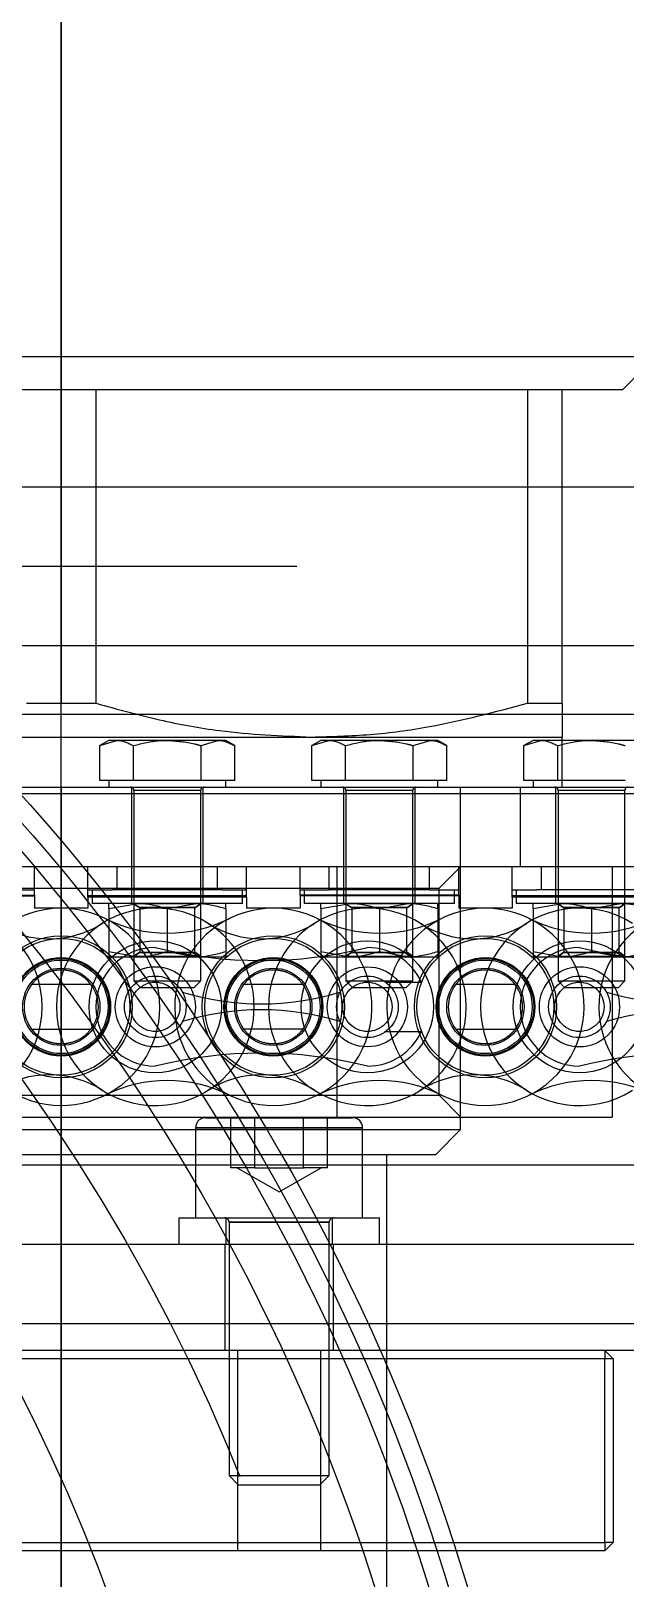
# Model space of a CAD drawing. Header units: metres. Extents: x 0 to 21025, y 0 to 14850.
# Drawn here: x 2177.1 to 2212.7, y 13221.3 to 13314 of the extents above; entities that cross this region are included whole.
import ezdxf

# ---------------------------------------------------------------- set-up
doc = ezdxf.new("R2010")
doc.units = ezdxf.units.M
doc.header["$LTSCALE"] = 25
doc.linetypes.add('DASHDOT', pattern=[25.4, 12.7, -6.35, 0, -6.35])
doc.linetypes.add('HIDDEN2', pattern=[4.7625, 3.175, -1.5875])
for name, color, linetype in [('SFU', 3, 'DASHDOT'), ('SL4', 4, 'Continuous'), ('ST1', 7, 'HIDDEN2')]:
    doc.layers.add(name, color=color, linetype=linetype)

msp = doc.modelspace()

# ---------------------------------------------------------------- linework, layer by layer
at = {"layer": 'SFU'}
for p, q in [((2178.949, 13167.984), (2178.949, 13489.484)), ((2178.949, 13318.284), (2178.949, 13294.484)), ((2178.949, 13294.484), (2178.949, 13318.284)), ((2143.349, 13294.484), (2178.949, 13294.484)), ((2178.949, 13294.484), (2178.949, 13292.484)), ((2178.949, 13294.484), (2214.549, 13294.484)), ((2178.949, 13292.484), (2178.949, 13294.484)), ((2212.549, 13292.484), (2214.549, 13294.484)), ((2178.949, 13292.484), (2145.349, 13292.484)), ((2212.549, 13292.484), (2178.949, 13292.484)), ((2178.949, 13286.681), (2178.949, 13292.484)), ((2178.949, 13292.484), (2178.949, 13273.704)), ((2181.038, 13286.681), (2181.038, 13292.484)), ((2206.86, 13292.484), (2206.86, 13286.681)), ((2208.949, 13286.681), (2208.949, 13292.484)), ((2178.949, 13273.704), (2178.949, 13286.681)), ((2181.038, 13273.704), (2181.038, 13286.681)), ((2206.86, 13286.681), (2206.86, 13273.704)), ((2208.949, 13273.704), (2208.949, 13286.681)), ((2176.86, 13273.704), (2178.949, 13273.704)), ((2178.949, 13271.684), (2178.949, 13273.704)), ((2178.949, 13273.704), (2181.038, 13273.704)), ((2206.86, 13273.704), (2208.949, 13273.704)), ((2163.949, 13271.684), (2178.949, 13271.684)), ((2178.949, 13271.684), (2193.949, 13271.684)), ((2178.949, 13268.684), (2178.949, 13271.684)), ((2181.258, 13271.171), (2182.268, 13271.484)), ((2181.799, 13271.484), (2181.258, 13271.171)), ((2181.258, 13269.084), (2181.258, 13271.171)), ((2182.268, 13271.484), (2181.799, 13271.484)), ((2185.299, 13271.484), (2182.268, 13271.484)), ((2183.278, 13269.084), (2183.278, 13271.171)), ((2188.33, 13271.484), (2185.299, 13271.484)), ((2187.32, 13271.171), (2188.33, 13271.484)), ((2187.32, 13269.084), (2187.32, 13271.171)), ((2188.799, 13271.484), (2188.33, 13271.484)), ((2189.341, 13271.171), (2188.799, 13271.484)), ((2189.341, 13269.084), (2189.341, 13271.171)), ((2193.949, 13271.684), (2208.949, 13271.684)), ((2193.958, 13271.171), (2194.968, 13271.484)), ((2194.499, 13271.484), (2193.958, 13271.171)), ((2193.958, 13269.084), (2193.958, 13271.171)), ((2194.968, 13271.484), (2194.499, 13271.484)), ((2197.999, 13271.484), (2194.968, 13271.484)), ((2195.978, 13269.084), (2195.978, 13271.171)), ((2201.03, 13271.484), (2197.999, 13271.484)), ((2200.02, 13271.171), (2201.03, 13271.484)), ((2200.02, 13269.084), (2200.02, 13271.171)), ((2201.499, 13271.484), (2201.03, 13271.484)), ((2202.041, 13271.171), (2201.499, 13271.484)), ((2202.041, 13269.084), (2202.041, 13271.171)), ((2206.658, 13271.171), (2207.668, 13271.484)), ((2207.199, 13271.484), (2206.658, 13271.171)), ((2206.658, 13269.084), (2206.658, 13271.171)), ((2207.668, 13271.484), (2207.199, 13271.484)), ((2210.699, 13271.484), (2207.668, 13271.484)), ((2208.678, 13269.084), (2208.678, 13271.171)), ((2208.949, 13268.684), (2208.949, 13271.684)), ((2213.73, 13271.484), (2210.699, 13271.484)), ((2125.089, 13268.684), (2232.809, 13268.684)), ((2178.949, 13268.684), (2178.949, 13248.163)), ((2182.268, 13269.084), (2181.258, 13269.084)), ((2181.799, 13269.084), (2181.799, 13268.684)), ((2183.278, 13269.084), (2182.268, 13269.084)), ((2183.149, 13268.684), (2183.149, 13263.921)), ((2185.299, 13269.084), (2183.278, 13269.084)), ((2187.299, 13268.484), (2183.299, 13268.484)), ((2183.299, 13268.484), (2183.299, 13257.074)), ((2187.32, 13269.084), (2185.299, 13269.084)), ((2187.299, 13257.074), (2187.299, 13268.484)), ((2188.33, 13269.084), (2187.32, 13269.084)), ((2187.449, 13263.921), (2187.449, 13268.684)), ((2189.341, 13269.084), (2188.33, 13269.084)), ((2188.799, 13268.684), (2188.799, 13269.084)), ((2194.968, 13269.084), (2193.958, 13269.084)), ((2194.499, 13269.084), (2194.499, 13268.684)), ((2195.978, 13269.084), (2194.968, 13269.084)), ((2195.849, 13268.684), (2195.849, 13263.921)), ((2197.999, 13269.084), (2195.978, 13269.084)), ((2199.999, 13268.484), (2195.999, 13268.484)), ((2195.999, 13268.484), (2195.999, 13257.074)), ((2200.02, 13269.084), (2197.999, 13269.084)), ((2199.999, 13257.074), (2199.999, 13268.484)), ((2201.03, 13269.084), (2200.02, 13269.084)), ((2200.149, 13263.921), (2200.149, 13268.684)), ((2202.041, 13269.084), (2201.03, 13269.084)), ((2201.499, 13268.684), (2201.499, 13269.084)), ((2202.851, 13248.163), (2202.851, 13268.684)), ((2206.449, 13263.921), (2206.449, 13268.684)), ((2207.668, 13269.084), (2206.658, 13269.084)), ((2207.199, 13269.084), (2207.199, 13268.684)), ((2208.678, 13269.084), (2207.668, 13269.084)), ((2208.549, 13268.684), (2208.549, 13263.921)), ((2210.699, 13269.084), (2208.678, 13269.084)), ((2212.699, 13268.484), (2208.699, 13268.484)), ((2208.699, 13268.484), (2208.699, 13257.074)), ((2212.72, 13269.084), (2210.699, 13269.084)), ((2212.699, 13257.074), (2212.699, 13268.484)), ((2125.089, 13263.921), (2232.809, 13263.921)), ((2177.349, 13262.521), (2177.349, 13263.921)), ((2180.549, 13262.521), (2180.549, 13263.921)), ((2182.299, 13262.521), (2182.299, 13263.921)), ((2183.149, 13263.921), (2183.149, 13262.521)), ((2187.449, 13262.521), (2187.449, 13263.921)), ((2188.299, 13262.521), (2188.299, 13263.921)), ((2190.049, 13262.521), (2190.049, 13263.921)), ((2193.249, 13262.521), (2193.249, 13263.921)), ((2194.999, 13262.521), (2194.999, 13263.921)), ((2195.447, 13263.921), (2195.447, 13248.921)), ((2195.849, 13263.921), (2195.849, 13262.521)), ((2200.149, 13262.521), (2200.149, 13263.921)), ((2200.999, 13262.521), (2200.999, 13263.921)), ((2201.574, 13262.62), (2202.876, 13263.921)), ((2202.749, 13262.521), (2202.749, 13263.921)), ((2205.949, 13262.521), (2205.949, 13263.921)), ((2207.699, 13262.521), (2207.699, 13263.921)), ((2208.549, 13263.921), (2208.549, 13262.521)), ((2211.945, 13263.921), (2211.945, 13248.921)), ((2156.324, 13262.62), (2201.574, 13262.62)), ((2167.849, 13262.209), (2177.349, 13262.209)), ((2167.849, 13262.171), (2177.349, 13262.171)), ((2175.599, 13262.521), (2177.349, 13262.521)), ((2177.349, 13262.209), (2177.349, 13262.521)), ((2177.349, 13262.209), (2177.349, 13261.426)), ((2180.549, 13262.521), (2182.015, 13262.521)), ((2180.549, 13262.084), (2180.549, 13262.521)), ((2190.049, 13262.171), (2180.549, 13262.171)), ((2190.049, 13262.084), (2180.549, 13262.084)), ((2180.549, 13262.084), (2180.549, 13261.426)), ((2180.799, 13262.521), (2180.799, 13261.721)), ((2188.583, 13262.521), (2182.015, 13262.521)), ((2183.149, 13262.521), (2183.149, 13261.721)), ((2187.449, 13261.721), (2187.449, 13262.521)), ((2188.583, 13262.521), (2190.049, 13262.521)), ((2189.799, 13261.721), (2189.799, 13262.521)), ((2190.049, 13262.084), (2190.049, 13262.521)), ((2190.049, 13262.084), (2190.049, 13261.426)), ((2193.249, 13262.521), (2194.999, 13262.521)), ((2193.249, 13262.209), (2193.249, 13262.521)), ((2202.749, 13262.209), (2193.249, 13262.209)), ((2193.249, 13262.209), (2193.249, 13261.426)), ((2202.749, 13262.171), (2193.249, 13262.171)), ((2193.499, 13262.521), (2193.499, 13261.721)), ((2200.999, 13262.521), (2194.999, 13262.521)), ((2195.849, 13262.521), (2195.849, 13261.721)), ((2200.149, 13261.721), (2200.149, 13262.521)), ((2200.999, 13262.521), (2202.749, 13262.521)), ((2201.574, 13250.223), (2201.574, 13262.62)), ((2202.499, 13261.721), (2202.499, 13262.521)), ((2202.749, 13262.209), (2202.749, 13262.521)), ((2202.749, 13262.209), (2202.749, 13261.426)), ((2205.949, 13262.521), (2207.415, 13262.521)), ((2205.949, 13262.084), (2205.949, 13262.521)), ((2215.449, 13262.171), (2205.949, 13262.171)), ((2215.449, 13262.084), (2205.949, 13262.084)), ((2205.949, 13262.084), (2205.949, 13261.426)), ((2206.199, 13262.521), (2206.199, 13261.721)), ((2213.983, 13262.521), (2207.415, 13262.521)), ((2208.549, 13262.521), (2208.549, 13261.721)), ((2178.949, 13261.426), (2177.349, 13261.426)), ((2180.549, 13261.426), (2178.949, 13261.426)), ((2189.799, 13261.721), (2180.799, 13261.721)), ((2181.799, 13261.409), (2183.549, 13261.721)), ((2181.799, 13261.409), (2181.799, 13258.834)), ((2183.299, 13261.721), (2183.299, 13261.696)), ((2183.299, 13261.721), (2183.649, 13261.476)), ((2187.299, 13261.696), (2183.299, 13261.696)), ((2183.299, 13261.696), (2183.649, 13261.451)), ((2186.949, 13261.476), (2183.649, 13261.476)), ((2183.649, 13261.476), (2183.649, 13261.451)), ((2186.949, 13261.451), (2183.649, 13261.451)), ((2183.649, 13261.451), (2183.649, 13258.766)), ((2185.299, 13261.409), (2187.049, 13261.721)), ((2185.299, 13261.409), (2185.299, 13258.834)), ((2186.949, 13261.476), (2187.299, 13261.721)), ((2186.949, 13261.451), (2187.299, 13261.696)), ((2186.949, 13261.451), (2186.949, 13261.476)), ((2186.949, 13258.766), (2186.949, 13261.451)), ((2187.299, 13261.696), (2187.299, 13261.721)), ((2188.799, 13261.409), (2188.799, 13258.834)), ((2191.649, 13261.426), (2190.049, 13261.426)), ((2193.249, 13261.426), (2191.649, 13261.426)), ((2202.499, 13261.721), (2193.499, 13261.721)), ((2194.499, 13261.409), (2196.249, 13261.721)), ((2194.499, 13261.409), (2194.499, 13258.834)), ((2195.999, 13261.721), (2196.349, 13261.476)), ((2195.999, 13261.721), (2195.999, 13261.696)), ((2199.999, 13261.696), (2195.999, 13261.696)), ((2195.999, 13261.696), (2196.349, 13261.451)), ((2199.649, 13261.476), (2196.349, 13261.476)), ((2196.349, 13261.476), (2196.349, 13261.451)), ((2199.649, 13261.451), (2196.349, 13261.451)), ((2196.349, 13261.451), (2196.349, 13258.766)), ((2197.999, 13261.409), (2199.749, 13261.721)), ((2197.999, 13261.409), (2197.999, 13258.834)), ((2199.649, 13261.476), (2199.999, 13261.721)), ((2199.649, 13261.451), (2199.999, 13261.696)), ((2199.649, 13261.451), (2199.649, 13261.476)), ((2199.649, 13258.766), (2199.649, 13261.451)), ((2199.999, 13261.696), (2199.999, 13261.721)), ((2201.499, 13261.409), (2201.499, 13258.834)), ((2204.349, 13261.426), (2202.749, 13261.426)), ((2205.949, 13261.426), (2204.349, 13261.426)), ((2215.199, 13261.721), (2206.199, 13261.721)), ((2207.199, 13261.409), (2208.949, 13261.721)), ((2207.199, 13261.409), (2207.199, 13258.834)), ((2208.699, 13261.721), (2208.699, 13261.696)), ((2208.699, 13261.721), (2209.049, 13261.476)), ((2212.699, 13261.696), (2208.699, 13261.696)), ((2208.699, 13261.696), (2209.049, 13261.451)), ((2212.349, 13261.476), (2209.049, 13261.476)), ((2209.049, 13261.476), (2209.049, 13261.451)), ((2212.349, 13261.451), (2209.049, 13261.451)), ((2209.049, 13261.451), (2209.049, 13258.766)), ((2210.699, 13261.409), (2212.449, 13261.721)), ((2210.699, 13261.409), (2210.699, 13258.834)), ((2212.349, 13261.476), (2212.699, 13261.721)), ((2212.349, 13261.451), (2212.699, 13261.696)), ((2212.349, 13261.451), (2212.349, 13261.476)), ((2212.349, 13258.766), (2212.349, 13261.451)), ((2212.699, 13261.696), (2212.699, 13261.721)), ((2181.799, 13258.834), (2183.549, 13258.521)), ((2181.799, 13258.521), (2183.549, 13258.521)), ((2183.649, 13258.792), (2183.299, 13258.547)), ((2183.649, 13258.766), (2183.299, 13258.521)), ((2183.299, 13258.547), (2187.299, 13258.547)), ((2183.549, 13258.521), (2187.049, 13258.521)), ((2183.649, 13258.792), (2186.949, 13258.792)), ((2183.649, 13258.766), (2186.949, 13258.766)), ((2185.299, 13258.834), (2187.049, 13258.521)), ((2187.299, 13258.547), (2186.949, 13258.792)), ((2187.299, 13258.521), (2186.949, 13258.766)), ((2187.049, 13258.521), (2188.799, 13258.521)), ((2194.499, 13258.834), (2196.249, 13258.521)), ((2194.499, 13258.521), (2196.249, 13258.521)), ((2196.349, 13258.792), (2195.999, 13258.547)), ((2196.349, 13258.766), (2195.999, 13258.521)), ((2195.999, 13258.547), (2199.999, 13258.547)), ((2196.249, 13258.521), (2199.749, 13258.521)), ((2196.349, 13258.792), (2199.649, 13258.792)), ((2196.349, 13258.766), (2199.649, 13258.766)), ((2197.999, 13258.834), (2199.749, 13258.521)), ((2199.999, 13258.547), (2199.649, 13258.792)), ((2199.999, 13258.521), (2199.649, 13258.766)), ((2199.749, 13258.521), (2201.499, 13258.521)), ((2207.199, 13258.834), (2208.949, 13258.521)), ((2207.199, 13258.521), (2208.949, 13258.521)), ((2209.049, 13258.792), (2208.699, 13258.547)), ((2209.049, 13258.766), (2208.699, 13258.521)), ((2208.699, 13258.547), (2212.699, 13258.547)), ((2208.949, 13258.521), (2212.449, 13258.521)), ((2209.049, 13258.792), (2212.349, 13258.792)), ((2209.049, 13258.766), (2212.349, 13258.766)), ((2210.699, 13258.834), (2212.449, 13258.521)), ((2212.699, 13258.547), (2212.349, 13258.792)), ((2212.699, 13258.521), (2212.349, 13258.766)), ((2212.449, 13258.521), (2214.199, 13258.521)), ((2177.259, 13256.968), (2177.169, 13256.856)), ((2180.729, 13256.856), (2177.169, 13256.856)), ((2180.729, 13256.856), (2180.556, 13257.061)), ((2183.299, 13257.074), (2187.299, 13257.074)), ((2183.299, 13257.074), (2183.689, 13256.684)), ((2183.689, 13256.684), (2186.909, 13256.684)), ((2186.909, 13256.684), (2187.299, 13257.074)), ((2193.429, 13256.856), (2189.869, 13256.856)), ((2195.999, 13257.074), (2199.999, 13257.074)), ((2195.999, 13257.074), (2196.389, 13256.684)), ((2196.389, 13256.684), (2199.609, 13256.684)), ((2199.609, 13256.684), (2199.999, 13257.074)), ((2202.659, 13256.968), (2202.569, 13256.856)), ((2206.129, 13256.856), (2202.569, 13256.856)), ((2206.129, 13256.856), (2205.956, 13257.061)), ((2208.699, 13257.074), (2212.699, 13257.074)), ((2208.699, 13257.074), (2209.089, 13256.684)), ((2209.089, 13256.684), (2212.309, 13256.684)), ((2212.309, 13256.684), (2212.699, 13257.074)), ((2177.169, 13254.186), (2180.729, 13254.186)), ((2193.429, 13254.186), (2189.869, 13254.186)), ((2189.959, 13254.074), (2189.869, 13254.186)), ((2193.429, 13254.186), (2193.256, 13253.982)), ((2202.569, 13254.186), (2206.129, 13254.186)), ((2156.324, 13250.223), (2201.574, 13250.223)), ((2202.876, 13248.921), (2201.574, 13250.223)), ((2162.451, 13248.921), (2195.447, 13248.921)), ((2195.447, 13248.921), (2211.945, 13248.921)), ((2155.048, 13248.163), (2178.949, 13248.163)), ((2178.949, 13248.163), (2178.949, 13246.684)), ((2178.949, 13248.163), (2202.851, 13248.163)), ((2201.372, 13246.684), (2202.851, 13248.163)), ((2156.527, 13246.684), (2178.949, 13246.684)), ((2178.949, 13246.684), (2201.372, 13246.684)), ((2178.949, 13246.684), (2178.949, 13183.984)), ((2198.449, 13183.984), (2198.449, 13246.684))]:
    msp.add_line(p, q, dxfattribs=at)
at = {"layer": 'SFU', "flags": 128}
for points in [[(2189.869, 13256.856), (2190.076, 13257.095), (2190.186, 13257.197)], [(2177.169, 13254.186), (2177.376, 13253.948), (2177.486, 13253.845)], [(2202.569, 13254.186), (2202.776, 13253.948), (2202.886, 13253.845)]]:
    msp.add_lwpolyline(points, dxfattribs=at)
at = {"layer": 'SFU'}
for centre, radius in [((2178.949, 13255.521), 4.255), ((2178.949, 13255.521), 4.1), ((2178.949, 13255.521), 4.1), ((2178.949, 13255.521), 4.1), ((2178.949, 13255.521), 4.1), ((2191.649, 13255.521), 4.255), ((2191.649, 13255.521), 4.1), ((2191.649, 13255.521), 4.1), ((2191.649, 13255.521), 4.1), ((2191.649, 13255.521), 4.1), ((2204.349, 13255.521), 4.255), ((2204.349, 13255.521), 4.1), ((2204.349, 13255.521), 4.1), ((2204.349, 13255.521), 4.1), ((2204.349, 13255.521), 4.1), ((2178.949, 13255.521), 2.955), ((2178.949, 13255.521), 2.892), ((2178.949, 13255.521), 2.803), ((2191.649, 13255.521), 2.955), ((2191.649, 13255.521), 2.893), ((2191.649, 13255.521), 2.803), ((2204.349, 13255.521), 2.955), ((2204.349, 13255.521), 2.892), ((2204.349, 13255.521), 2.803), ((2178.949, 13255.521), 2.314), ((2191.649, 13255.521), 2.314), ((2204.349, 13255.521), 2.314)]:
    msp.add_circle(centre, radius, dxfattribs=at)
for centre, radius, start, end in [((2183.099, 13268.484), 0.2, 0, 90), ((2187.499, 13268.484), 0.2, 90, 180), ((2195.799, 13268.484), 0.2, 0, 90), ((2200.199, 13268.484), 0.2, 90, 180), ((2208.499, 13268.484), 0.2, 0, 90), ((2212.899, 13268.484), 0.2, 90, 180), ((2178.949, 13255.521), 5.905, 90, 243.64084), ((2178.949, 13255.521), 5.905, 243.64084, 90), ((2185.299, 13268.336), 8.397, 243.64084, 296.35916), ((2191.649, 13255.521), 5.905, 90, 296.35916), ((2191.649, 13255.521), 5.905, 296.35916, 90), ((2197.999, 13268.336), 8.397, 243.64084, 296.35916), ((2204.349, 13255.521), 5.905, 90, 243.64084), ((2204.349, 13255.521), 5.905, 243.64084, 90), ((2210.699, 13268.336), 8.397, 243.64084, 296.35916), ((2217.049, 13255.521), 5.905, 90, 296.35916), ((2178.949, 13255.521), 2.225, 143.1301, 216.8699), ((2178.949, 13255.521), 2.225, 323.1301, 36.8699), ((2191.649, 13255.521), 2.225, 143.1301, 216.8699), ((2191.649, 13255.521), 2.225, 323.1301, 36.8699), ((2204.349, 13255.521), 2.225, 143.1301, 216.8699), ((2204.349, 13255.521), 2.225, 323.1301, 36.8699), ((2185.299, 13242.706), 8.397, 63.64084, 116.35916), ((2197.999, 13242.706), 8.397, 63.64084, 116.35916), ((2210.699, 13242.706), 8.397, 63.64084, 116.35916)]:
    msp.add_arc(centre, radius, start, end, dxfattribs=at)
for points, knots in [([(2181.038, 13273.704), (2182.299, 13273.357), (2184.743, 13272.684), (2189.049, 13271.886), (2192.107, 13271.76), (2193.949, 13271.684)], [0, 0, 0, 0, 0.297736, 0.577022, 1, 1, 1, 1]), ([(2193.949, 13271.684), (2195.117, 13271.715), (2197.473, 13271.779), (2201.805, 13272.361), (2204.912, 13273.187), (2206.86, 13273.704)], [0, 0, 0, 0, 0.2683282, 0.5411378, 1, 1, 1, 1]), ([(2208.949, 13273.704), (2208.949, 13273.357), (2208.949, 13272.684), (2208.949, 13271.886), (2208.949, 13271.76), (2208.949, 13271.684)], [0, 0, 0, 0, 0.297736, 0.577022, 1, 1, 1, 1]), ([(2182.268, 13271.484), (2182.292, 13271.483), (2182.633, 13271.479), (2182.968, 13271.319), (2183.278, 13271.171)], [0, 0, 0, 0, 0.070174, 1, 1, 1, 1]), ([(2183.278, 13271.171), (2183.797, 13271.3), (2184.464, 13271.466), (2185.147, 13271.481), (2185.299, 13271.484)], [0, 0, 0, 0, 0.778131, 1, 1, 1, 1]), ([(2185.299, 13271.484), (2185.848, 13271.443), (2186.532, 13271.392), (2187.189, 13271.208), (2187.32, 13271.171)], [0, 0, 0, 0, 0.801725, 1, 1, 1, 1]), ([(2188.33, 13271.484), (2188.354, 13271.483), (2188.695, 13271.479), (2189.03, 13271.319), (2189.341, 13271.171)], [0, 0, 0, 0, 0.070174, 1, 1, 1, 1]), ([(2194.968, 13271.484), (2194.992, 13271.483), (2195.333, 13271.479), (2195.668, 13271.319), (2195.978, 13271.171)], [0, 0, 0, 0, 0.070174, 1, 1, 1, 1]), ([(2195.978, 13271.171), (2196.497, 13271.3), (2197.164, 13271.466), (2197.847, 13271.481), (2197.999, 13271.484)], [0, 0, 0, 0, 0.778131, 1, 1, 1, 1]), ([(2197.999, 13271.484), (2198.548, 13271.443), (2199.232, 13271.392), (2199.889, 13271.208), (2200.02, 13271.171)], [0, 0, 0, 0, 0.801725, 1, 1, 1, 1]), ([(2201.03, 13271.484), (2201.054, 13271.483), (2201.395, 13271.479), (2201.73, 13271.319), (2202.041, 13271.171)], [0, 0, 0, 0, 0.070174, 1, 1, 1, 1]), ([(2207.668, 13271.484), (2207.692, 13271.483), (2208.033, 13271.479), (2208.368, 13271.319), (2208.678, 13271.171)], [0, 0, 0, 0, 0.070174, 1, 1, 1, 1]), ([(2208.678, 13271.171), (2209.197, 13271.3), (2209.864, 13271.466), (2210.547, 13271.481), (2210.699, 13271.484)], [0, 0, 0, 0, 0.778131, 1, 1, 1, 1]), ([(2210.699, 13271.484), (2211.248, 13271.443), (2211.932, 13271.392), (2212.589, 13271.208), (2212.72, 13271.171)], [0, 0, 0, 0, 0.801725, 1, 1, 1, 1]), ([(2181.799, 13261.409), (2181.799, 13261.456), (2181.799, 13261.639), (2181.799, 13261.686), (2181.799, 13261.721)], [0, 0, 0, 0, 0.257551, 1, 1, 1, 1]), ([(2183.549, 13261.721), (2183.591, 13261.721), (2184.182, 13261.716), (2184.761, 13261.557), (2185.299, 13261.409)], [0, 0, 0, 0, 0.070174, 1, 1, 1, 1]), ([(2187.049, 13261.721), (2187.091, 13261.721), (2187.682, 13261.716), (2188.261, 13261.557), (2188.799, 13261.409)], [0, 0, 0, 0, 0.0701742, 1, 1, 1, 1]), ([(2188.799, 13261.409), (2188.799, 13261.456), (2188.799, 13261.639), (2188.799, 13261.686), (2188.799, 13261.721)], [0, 0, 0, 0, 0.257551, 1, 1, 1, 1]), ([(2194.499, 13261.409), (2194.499, 13261.456), (2194.499, 13261.639), (2194.499, 13261.686), (2194.499, 13261.721)], [0, 0, 0, 0, 0.257551, 1, 1, 1, 1]), ([(2196.249, 13261.721), (2196.291, 13261.721), (2196.882, 13261.716), (2197.461, 13261.557), (2197.999, 13261.409)], [0, 0, 0, 0, 0.070174, 1, 1, 1, 1]), ([(2199.749, 13261.721), (2199.791, 13261.721), (2200.382, 13261.716), (2200.961, 13261.557), (2201.499, 13261.409)], [0, 0, 0, 0, 0.0701742, 1, 1, 1, 1]), ([(2201.499, 13261.409), (2201.499, 13261.456), (2201.499, 13261.639), (2201.499, 13261.686), (2201.499, 13261.721)], [0, 0, 0, 0, 0.257551, 1, 1, 1, 1]), ([(2207.199, 13261.409), (2207.199, 13261.456), (2207.199, 13261.639), (2207.199, 13261.686), (2207.199, 13261.721)], [0, 0, 0, 0, 0.257551, 1, 1, 1, 1]), ([(2208.949, 13261.721), (2208.991, 13261.721), (2209.582, 13261.716), (2210.161, 13261.557), (2210.699, 13261.409)], [0, 0, 0, 0, 0.070174, 1, 1, 1, 1]), ([(2212.449, 13261.721), (2212.491, 13261.721), (2213.082, 13261.716), (2213.661, 13261.557), (2214.199, 13261.409)], [0, 0, 0, 0, 0.0701742, 1, 1, 1, 1]), ([(2181.799, 13258.834), (2181.799, 13258.787), (2181.799, 13258.603), (2181.799, 13258.556), (2181.799, 13258.521)], [0, 0, 0, 0, 0.257551, 1, 1, 1, 1]), ([(2183.549, 13258.521), (2183.591, 13258.522), (2184.182, 13258.526), (2184.761, 13258.685), (2185.299, 13258.834)], [0, 0, 0, 0, 0.070174, 1, 1, 1, 1]), ([(2187.049, 13258.521), (2187.091, 13258.522), (2187.682, 13258.526), (2188.261, 13258.685), (2188.799, 13258.834)], [0, 0, 0, 0, 0.0701742, 1, 1, 1, 1]), ([(2188.799, 13258.834), (2188.799, 13258.787), (2188.799, 13258.603), (2188.799, 13258.556), (2188.799, 13258.521)], [0, 0, 0, 0, 0.257551, 1, 1, 1, 1]), ([(2194.499, 13258.834), (2194.499, 13258.787), (2194.499, 13258.603), (2194.499, 13258.556), (2194.499, 13258.521)], [0, 0, 0, 0, 0.257551, 1, 1, 1, 1]), ([(2196.249, 13258.521), (2196.291, 13258.522), (2196.882, 13258.526), (2197.461, 13258.685), (2197.999, 13258.834)], [0, 0, 0, 0, 0.070174, 1, 1, 1, 1]), ([(2199.749, 13258.521), (2199.791, 13258.522), (2200.382, 13258.526), (2200.961, 13258.685), (2201.499, 13258.834)], [0, 0, 0, 0, 0.0701742, 1, 1, 1, 1]), ([(2201.499, 13258.834), (2201.499, 13258.787), (2201.499, 13258.603), (2201.499, 13258.556), (2201.499, 13258.521)], [0, 0, 0, 0, 0.257551, 1, 1, 1, 1]), ([(2207.199, 13258.834), (2207.199, 13258.787), (2207.199, 13258.603), (2207.199, 13258.556), (2207.199, 13258.521)], [0, 0, 0, 0, 0.257551, 1, 1, 1, 1]), ([(2208.949, 13258.521), (2208.991, 13258.522), (2209.582, 13258.526), (2210.161, 13258.685), (2210.699, 13258.834)], [0, 0, 0, 0, 0.070174, 1, 1, 1, 1]), ([(2212.449, 13258.521), (2212.491, 13258.522), (2213.082, 13258.526), (2213.661, 13258.685), (2214.199, 13258.834)], [0, 0, 0, 0, 0.0701742, 1, 1, 1, 1]), ([(2177.169, 13256.856), (2177.281, 13256.986), (2177.5, 13257.242), (2177.94, 13257.525), (2178.429, 13257.706), (2178.949, 13257.766), (2179.47, 13257.706), (2179.959, 13257.525), (2180.399, 13257.242), (2180.618, 13256.986), (2180.729, 13256.856)], [0, 0, 0, 0, 0.130043, 0.255982, 0.379107, 0.5, 0.620893, 0.744018, 0.869957, 1, 1, 1, 1]), ([(2189.869, 13256.856), (2189.981, 13256.986), (2190.2, 13257.242), (2190.64, 13257.525), (2191.129, 13257.706), (2191.649, 13257.766), (2192.17, 13257.706), (2192.659, 13257.525), (2193.099, 13257.242), (2193.318, 13256.986), (2193.429, 13256.856)], [0, 0, 0, 0, 0.130043, 0.255982, 0.379107, 0.5, 0.620893, 0.744018, 0.869957, 1, 1, 1, 1]), ([(2202.569, 13256.856), (2202.681, 13256.986), (2202.9, 13257.242), (2203.34, 13257.525), (2203.829, 13257.706), (2204.349, 13257.766), (2204.87, 13257.706), (2205.359, 13257.525), (2205.799, 13257.242), (2206.018, 13256.986), (2206.129, 13256.856)], [0, 0, 0, 0, 0.130043, 0.255982, 0.379107, 0.5, 0.620893, 0.744018, 0.869957, 1, 1, 1, 1]), ([(2180.729, 13254.186), (2180.618, 13254.056), (2180.399, 13253.801), (2179.959, 13253.517), (2179.47, 13253.337), (2178.949, 13253.276), (2178.429, 13253.337), (2177.94, 13253.517), (2177.5, 13253.801), (2177.281, 13254.056), (2177.169, 13254.186)], [0, 0, 0, 0, 0.130043, 0.255982, 0.379107, 0.5, 0.620893, 0.744018, 0.869957, 1, 1, 1, 1]), ([(2193.429, 13254.186), (2193.318, 13254.056), (2193.099, 13253.801), (2192.659, 13253.517), (2192.17, 13253.337), (2191.649, 13253.276), (2191.129, 13253.337), (2190.64, 13253.517), (2190.2, 13253.801), (2189.981, 13254.056), (2189.869, 13254.186)], [0, 0, 0, 0, 0.130043, 0.255982, 0.379107, 0.5, 0.620893, 0.744018, 0.869957, 1, 1, 1, 1]), ([(2206.129, 13254.186), (2206.018, 13254.056), (2205.799, 13253.801), (2205.359, 13253.517), (2204.87, 13253.337), (2204.349, 13253.276), (2203.829, 13253.337), (2203.34, 13253.517), (2202.9, 13253.801), (2202.681, 13254.056), (2202.569, 13254.186)], [0, 0, 0, 0, 0.130043, 0.255982, 0.379107, 0.5, 0.620893, 0.744018, 0.869957, 1, 1, 1, 1])]:
    msp.add_open_spline(points, degree=3, knots=knots, dxfattribs=at)
at = {"layer": 'SL4'}
for p, q in [((2155.821, 13286.681), (2875.564, 13286.681)), ((2875.564, 13277.156), (2167.668, 13277.156)), ((2248.821, 13273.031), (2171.991, 13273.031)), ((2248.996, 13268.274), (2176.501, 13268.274)), ((2190.818, 13248.881), (2196.396, 13248.881)), ((2191.996, 13248.281), (2191.175, 13248.281)), ((2196.996, 13248.281), (2191.996, 13248.281)), ((2196.996, 13242.881), (2196.996, 13248.281)), ((2248.996, 13246.044), (2196.996, 13246.044)), ((2194.189, 13242.881), (2197.996, 13242.881)), ((2197.996, 13241.281), (2197.996, 13242.881)), ((2248.996, 13241.281), (2195.016, 13241.281)), ((2251.996, 13236.524), (2197.307, 13236.524)), ((2251.996, 13234.931), (2198.019, 13234.931)), ((2211.496, 13234.931), (2211.496, 13234.431)), ((2211.996, 13234.431), (2211.496, 13234.931)), ((2211.496, 13234.431), (2198.237, 13234.431)), ((2211.996, 13234.431), (2211.496, 13234.431)), ((2211.496, 13223.431), (2211.496, 13234.431)), ((2211.996, 13234.431), (2211.996, 13223.431)), ((2202.406, 13223.431), (2211.496, 13223.431)), ((2211.496, 13222.931), (2202.568, 13222.931)), ((2211.996, 13223.431), (2211.496, 13222.931)), ((2211.496, 13223.431), (2211.496, 13222.931)), ((2211.996, 13223.431), (2211.496, 13223.431))]:
    msp.add_line(p, q, dxfattribs=at)
for radius in [125, 123.91, 122.777, 119.686]:
    msp.add_circle((2083.564, 13184.681), radius, dxfattribs=at)
for centre, radius, start, end in [((2083.564, 13184.681), 104.464, 171.10617, 157.38407), ((2083.564, 13184.681), 98.5, 170.88256, 157.60769), ((2196.396, 13248.281), 0.6, 0, 90)]:
    msp.add_arc(centre, radius, start, end, dxfattribs=at)
at = {"layer": 'ST1'}
for p, q in [((1875.564, 13281.919), (2875.564, 13281.919)), ((2875.564, 13277.156), (1875.564, 13277.156)), ((2251.996, 13268.274), (1957.238, 13268.274)), ((2198.386, 13256.997), (2200.51, 13256.997)), ((2198.386, 13254.045), (2200.51, 13254.045)), ((2187.596, 13248.881), (2190.818, 13248.881)), ((2189.097, 13245.881), (2189.097, 13248.881)), ((2190.547, 13245.881), (2190.547, 13248.881)), ((2193.445, 13245.881), (2193.445, 13248.881)), ((2194.894, 13245.881), (2194.894, 13248.881)), ((2186.996, 13248.281), (2186.996, 13242.881)), ((2187.007, 13248.281), (2196.984, 13248.281)), ((2196.996, 13248.281), (2187.007, 13248.281)), ((2251.996, 13246.044), (1951.996, 13246.044)), ((2196.996, 13246.044), (2144.114, 13246.044)), ((2189.822, 13245.881), (2189.097, 13245.881)), ((2189.486, 13245.881), (2191.996, 13244.432)), ((2190.547, 13245.881), (2189.822, 13245.881)), ((2190.547, 13245.881), (2191.996, 13245.881)), ((2191.996, 13245.881), (2193.445, 13245.881)), ((2191.996, 13244.432), (2194.506, 13245.881)), ((2194.169, 13245.881), (2193.445, 13245.881)), ((2194.894, 13245.881), (2194.169, 13245.881)), ((2185.996, 13242.881), (2191.996, 13242.881)), ((2185.996, 13242.881), (2185.996, 13241.281)), ((2188.796, 13242.881), (2188.796, 13241.281)), ((2188.996, 13242.631), (2188.996, 13227.436)), ((2189.041, 13242.631), (2194.95, 13242.631)), ((2194.95, 13242.631), (2189.041, 13242.631)), ((2191.996, 13242.881), (2194.189, 13242.881)), ((2194.996, 13227.436), (2194.996, 13242.631)), ((2195.196, 13241.281), (2195.196, 13242.881)), ((2195.016, 13241.281), (2148.588, 13241.281)), ((2188.746, 13241.281), (2188.746, 13234.931)), ((2195.246, 13234.931), (2195.246, 13241.281)), ((2248.996, 13236.524), (1961.996, 13236.524)), ((2197.307, 13236.524), (2152.441, 13236.524)), ((2198.019, 13234.931), (2153.611, 13234.931)), ((2189.496, 13234.931), (2189.496, 13222.931)), ((2194.496, 13222.931), (2194.496, 13234.931)), ((2198.237, 13234.431), (2153.967, 13234.431)), ((2188.996, 13227.436), (2191.996, 13227.436)), ((2188.996, 13227.436), (2189.55, 13226.881)), ((2189.55, 13226.881), (2191.996, 13226.881)), ((2191.996, 13227.436), (2194.996, 13227.436)), ((2191.996, 13226.881), (2194.441, 13226.881)), ((2194.441, 13226.881), (2194.996, 13227.436)), ((2160.571, 13223.431), (2202.406, 13223.431)), ((2202.568, 13222.931), (2160.821, 13222.931))]:
    msp.add_line(p, q, dxfattribs=at)
for centre, radius in [((2083.564, 13184.681), 114.333), ((2184.579, 13255.521), 3.96), ((2197.279, 13255.521), 3.96), ((2209.979, 13255.521), 3.96), ((2184.579, 13255.521), 2.399), ((2184.579, 13255.521), 1.845), ((2197.279, 13255.521), 2.398), ((2197.279, 13255.521), 1.845), ((2209.979, 13255.521), 2.399), ((2209.979, 13255.521), 1.845), ((2184.579, 13255.521), 1.476), ((2197.279, 13255.521), 1.476), ((2209.979, 13255.521), 1.476)]:
    msp.add_circle(centre, radius, dxfattribs=at)
for centre, radius, start, end in [((2171.879, 13255.521), 5.92, 237.56669, 122.43331), ((2184.579, 13255.521), 5.92, 57.56669, 302.43331), ((2197.279, 13255.521), 5.92, 237.56669, 122.43331), ((2209.979, 13255.521), 5.92, 57.56669, 302.43331), ((2178.229, 13265.514), 5.92, 237.56669, 302.43331), ((2190.929, 13265.514), 5.92, 237.56669, 302.43331), ((2184.579, 13255.521), 5.92, 302.43324, 57.56676), ((2197.279, 13255.521), 5.92, 122.43324, 237.56676), ((2203.629, 13265.514), 5.92, 237.56669, 302.43331), ((2184.579, 13255.521), 3.552, 90, 270), ((2190.929, 13284.618), 26.322, 256.04015, 283.95985), ((2197.279, 13255.521), 3.552, 24.55336, 90), ((2209.979, 13255.521), 3.552, 90, 270), ((2216.329, 13284.618), 26.322, 256.04015, 283.95985), ((2190.929, 13271.874), 16.175, 252.993, 287.007), ((2216.329, 13271.874), 16.175, 252.993, 287.007), ((2190.929, 13239.169), 16.175, 72.993, 107.007), ((2216.329, 13239.169), 16.175, 72.993, 107.007), ((2197.279, 13255.521), 3.552, 270, 335.44664), ((2190.929, 13226.424), 26.322, 76.04015, 103.95985), ((2216.329, 13226.424), 26.322, 76.04015, 103.95985), ((2178.229, 13245.528), 5.92, 57.56669, 122.43331), ((2190.929, 13245.528), 5.92, 57.56669, 122.43331), ((2203.629, 13245.528), 5.92, 57.56669, 122.43331), ((2187.596, 13248.281), 0.6, 90, 180), ((2188.746, 13242.631), 0.25, 0, 90), ((2195.246, 13242.631), 0.25, 90, 180)]:
    msp.add_arc(centre, radius, start, end, dxfattribs=at)

doc.saveas('drawing.dxf')
